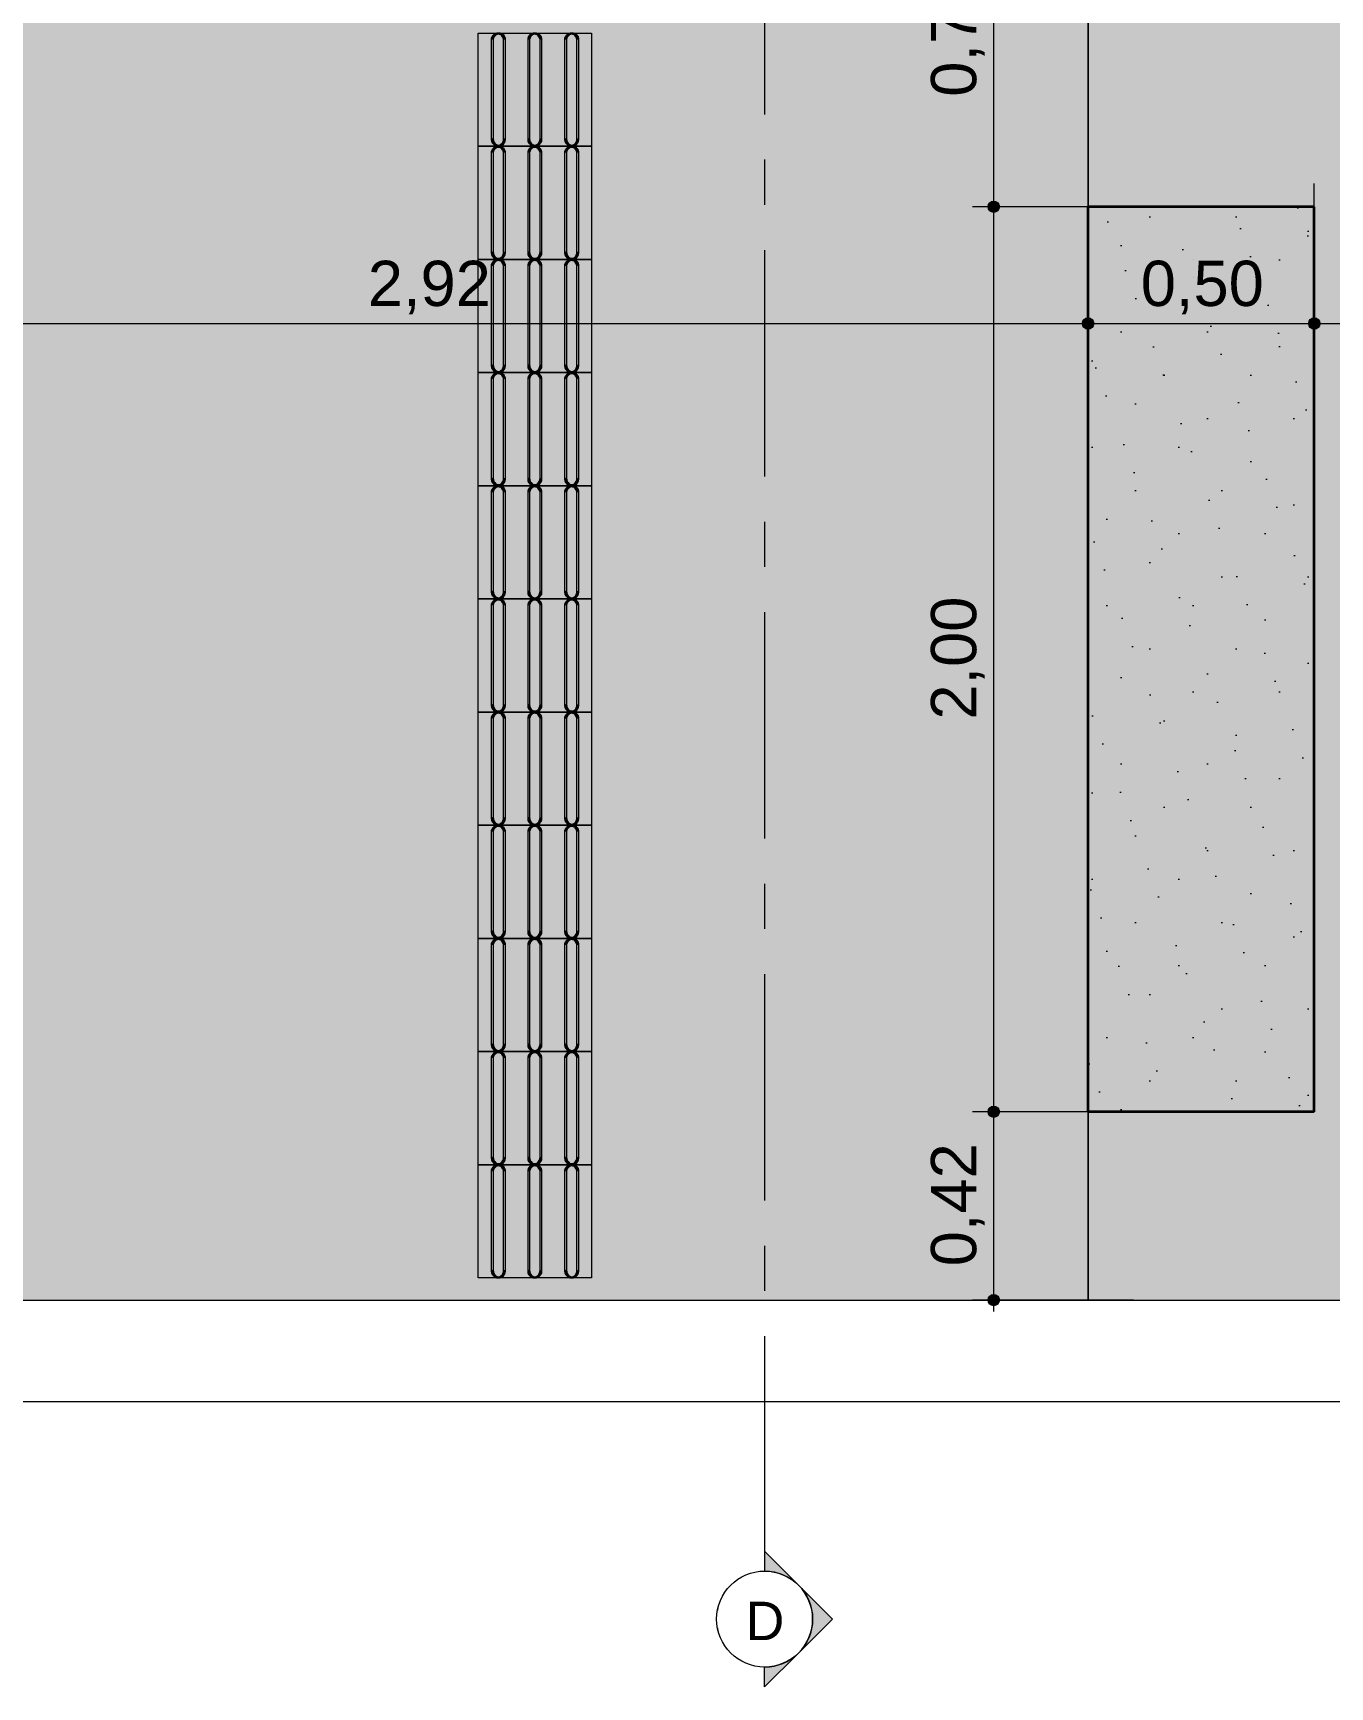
# Model space of a CAD drawing. Header units: metres. Extents: x -77.1 to 22, y -70.6 to -27.7.
# Drawn here: x -51.248 to -48.382, y -67.957 to -64.302 of the extents above; entities that cross this region are included whole.
import ezdxf

# ---------------------------------------------------------------- set-up
doc = ezdxf.new("R2010")
doc.units = ezdxf.units.M
doc.header["$MEASUREMENT"] = 0
doc.linetypes.add('Dot & Dashed', pattern=[0.6, 0.5, -0.05, 0, -0.05])
doc.linetypes.add('Wipeout_Contour', pattern=[1, 0, -1])
for name, color, linetype, lineweight in [('0_Caneta_No__7', 7, 'Continuous', 13), ('0_Caneta_No__98', 7, 'Continuous', 0), ('0_Caneta_No__99', 7, 'Continuous', 20), ('LAJES.EST_Caneta_No__1', 7, 'Continuous', 35), ('LAJES.EST_Caneta_No__241', 7, 'Continuous', 13), ('TERRENO.ARQ_Caneta_No__241', 7, 'Continuous', 13)]:
    doc.layers.add(name, color=color, linetype=linetype, lineweight=lineweight)
for name, color, linetype in [('COTAS EXECUTIVO.EXEC', 7, 'Continuous'), ('LAJES.EST', 7, 'Continuous'), ('TERRENO.ARQ', 7, 'Continuous')]:
    doc.layers.add(name, color=color, linetype=linetype)
for name, color, linetype, lineweight, true_color in [('COTAS EXECUTIVO.EXEC_Caneta_No__25', 7, 'Continuous', 13, 0x982312), ('LAJES.EST_Caneta_No__17', 7, 'Continuous', 0, 0xd4d4d4), ('LAJES.EST_Caneta_No__18', 7, 'Continuous', 0, 0xdfdfdf), ('Novo_PISO TATIL_Caneta_No__13', 7, 'Continuous', 0, 0xaaaaaa), ('Novo_PISO TATIL_Caneta_No__18', 7, 'Continuous', 0, 0xdfdfdf)]:
    doc.layers.add(name, color=color, linetype=linetype, lineweight=lineweight, true_color=true_color)
doc.styles.add('ESTILO_GERADO_1', font='arial.ttf')
doc.dimstyles.new('ESTILO_GERADO__1', dxfattribs={"dimtxt": 0.1, "dimasz": 0.0475, "dimexe": 0.18, "dimexo": 0.1, "dimgap": 0, "dimtad": 1, "dimtih": 1, "dimtoh": 1, "dimzin": 0, "dimdsep": 46, "dimtxsty": 'ESTILO_GERADO_1', "dimblk": 'ARROWHEAD_11', "dimblk1": 'ARROWHEAD_11', "dimblk2": 'ARROWHEAD_11', "dimcen": 0.09, "dimclrd": 256, "dimclre": 256, "dimclrt": 256, "dimadec": 0, "dimazin": 0, "dimtfac": 1, "dimtdec": 4, "dimtmove": 0, "dimatfit": 3, "dimfxl": 0, "dimtolj": 1, "dimtzin": 0, "dimarcsym": 0})
doc.dimstyles.new('ESTILO_GERADO__26', dxfattribs={"dimtxt": 0.1, "dimasz": 0.0475, "dimexe": 0.18, "dimexo": 0.309221, "dimgap": 0, "dimtad": 1, "dimzin": 0, "dimdsep": 46, "dimtxsty": 'ESTILO_GERADO_1', "dimblk": 'ARROWHEAD_11', "dimblk1": 'ARROWHEAD_11', "dimblk2": 'ARROWHEAD_11', "dimcen": 0.09, "dimclrd": 256, "dimclre": 256, "dimclrt": 256, "dimadec": 0, "dimazin": 0, "dimtfac": 1, "dimtdec": 4, "dimtmove": 0, "dimatfit": 3, "dimfxl": 0, "dimtolj": 1, "dimtzin": 0, "dimarcsym": 0})
doc.dimstyles.new('ESTILO_GERADO__27', dxfattribs={"dimtxt": 0.1, "dimasz": 0.0475, "dimexe": 0.18, "dimexo": 0.309221, "dimgap": 0, "dimtad": 1, "dimtih": 1, "dimtoh": 1, "dimzin": 0, "dimdsep": 46, "dimtxsty": 'ESTILO_GERADO_1', "dimblk": 'ARROWHEAD_11', "dimblk1": 'ARROWHEAD_11', "dimblk2": 'ARROWHEAD_11', "dimcen": 0.09, "dimclrd": 256, "dimclre": 256, "dimclrt": 256, "dimadec": 0, "dimazin": 0, "dimtfac": 1, "dimtdec": 4, "dimtmove": 0, "dimatfit": 3, "dimfxl": 0, "dimtolj": 1, "dimtzin": 0, "dimarcsym": 0})
pattern_1 = [(45, (0, 0.6), (-0.1909188, 0.1909188), [0, -0.18, 0, -0.27]), (110, (0.6, 0.6), (0.253717, 0.09234544), [0, -0.132, 0, -0.228])]

# ---------------------------------------------------------------- blocks, each defined once
blk = doc.blocks.new('Piso Tátil Direcional(2)(1)')
at = {"layer": 'Novo_PISO TATIL_Caneta_No__18', "linetype": 'Continuous', "lineweight": 0, "true_color": 0xdfdfdf}
for points in [[(0.25, 0), (0.25, 0.25), (0, 0.25), (0, 0)], [(0.0281, 0.2392), (0.0276, 0.2354), (0.0322, 0.2369)], [(0.0318, 0.2332), (0.0322, 0.2369), (0.0276, 0.2354)], [(0.0318, 0.0139), (0.0318, 0.2332), (0.0276, 0.2354), (0.0276, 0.0116)], [(0.0333, 0.2404), (0.0297, 0.2427), (0.0281, 0.2392)], [(0.0322, 0.2369), (0.0333, 0.2404), (0.0281, 0.2392)], [(0.0322, 0.2457), (0.0297, 0.2427), (0.0352, 0.2433)], [(0.0333, 0.2404), (0.0352, 0.2433), (0.0297, 0.2427)], [(0.0544, 0.2369), (0.0533, 0.2404), (0.0514, 0.2433), (0.0491, 0.2456), (0.0463, 0.247), (0.0433, 0.2475), (0.0403, 0.247), (0.0375, 0.2456), (0.0352, 0.2433), (0.0333, 0.2404), (0.0322, 0.2369), (0.0318, 0.2332), (0.0318, 0.0139), (0.0327, 0.0108), (0.0341, 0.008), (0.0359, 0.0057), (0.0382, 0.004), (0.0407, 0.0029), (0.0433, 0.0025), (0.0459, 0.0029), (0.0484, 0.004), (0.0507, 0.0057), (0.0525, 0.008), (0.0539, 0.0108), (0.0548, 0.0139), (0.0548, 0.2332)], [(0.0352, 0.2433), (0.0354, 0.248), (0.0322, 0.2457)], [(0.0354, 0.248), (0.0352, 0.2433), (0.0375, 0.2456)], [(0.0392, 0.2495), (0.0354, 0.248), (0.0375, 0.2456)], [(0.0403, 0.247), (0.0392, 0.2495), (0.0375, 0.2456)], [(0.0392, 0.2495), (0.0403, 0.247), (0.0433, 0.25)], [(0.0403, 0.247), (0.0433, 0.2475), (0.0433, 0.25)], [(0.0474, 0.2495), (0.0433, 0.25), (0.0433, 0.2475)], [(0.0463, 0.247), (0.0474, 0.2495), (0.0433, 0.2475)], [(0.0512, 0.248), (0.0474, 0.2495), (0.0463, 0.247)], [(0.0463, 0.247), (0.0491, 0.2456), (0.0512, 0.248)], [(0.0544, 0.2457), (0.0512, 0.248), (0.0491, 0.2456)], [(0.0514, 0.2433), (0.0544, 0.2457), (0.0491, 0.2456)], [(0.0569, 0.2427), (0.0544, 0.2457), (0.0514, 0.2433)], [(0.0533, 0.2404), (0.0569, 0.2427), (0.0514, 0.2433)], [(0.0585, 0.2392), (0.0569, 0.2427), (0.0533, 0.2404)], [(0.0544, 0.2369), (0.0585, 0.2392), (0.0533, 0.2404)], [(0.059, 0.2354), (0.0585, 0.2392), (0.0544, 0.2369)], [(0.059, 0.2354), (0.0544, 0.2369), (0.0548, 0.2332)], [(0.059, 0.0116), (0.059, 0.2354), (0.0548, 0.2332), (0.0548, 0.0139)], [(0.1098, 0.2392), (0.1093, 0.2354), (0.1139, 0.2369)], [(0.1135, 0.2332), (0.1139, 0.2369), (0.1093, 0.2354)], [(0.1135, 0.0139), (0.1135, 0.2332), (0.1093, 0.2354), (0.1093, 0.0116)], [(0.115, 0.2404), (0.1114, 0.2427), (0.1098, 0.2392)], [(0.1139, 0.2369), (0.115, 0.2404), (0.1098, 0.2392)], [(0.1139, 0.2457), (0.1114, 0.2427), (0.1169, 0.2433)], [(0.115, 0.2404), (0.1169, 0.2433), (0.1114, 0.2427)], [(0.1361, 0.2369), (0.135, 0.2404), (0.1331, 0.2433), (0.1308, 0.2456), (0.128, 0.247), (0.125, 0.2475), (0.122, 0.247), (0.1192, 0.2456), (0.1169, 0.2433), (0.115, 0.2404), (0.1139, 0.2369), (0.1135, 0.2332), (0.1135, 0.0139), (0.1144, 0.0108), (0.1158, 0.008), (0.1176, 0.0057), (0.1199, 0.004), (0.1224, 0.0029), (0.125, 0.0025), (0.1276, 0.0029), (0.1301, 0.004), (0.1324, 0.0057), (0.1342, 0.008), (0.1356, 0.0108), (0.1365, 0.0139), (0.1365, 0.2332)], [(0.1169, 0.2433), (0.1171, 0.248), (0.1139, 0.2457)], [(0.1171, 0.248), (0.1169, 0.2433), (0.1192, 0.2456)], [(0.1209, 0.2495), (0.1171, 0.248), (0.1192, 0.2456)], [(0.122, 0.247), (0.1209, 0.2495), (0.1192, 0.2456)], [(0.1209, 0.2495), (0.122, 0.247), (0.125, 0.25)], [(0.122, 0.247), (0.125, 0.2475), (0.125, 0.25)], [(0.1291, 0.2495), (0.125, 0.25), (0.125, 0.2475)], [(0.128, 0.247), (0.1291, 0.2495), (0.125, 0.2475)], [(0.1329, 0.248), (0.1291, 0.2495), (0.128, 0.247)], [(0.128, 0.247), (0.1308, 0.2456), (0.1329, 0.248)], [(0.1361, 0.2457), (0.1329, 0.248), (0.1308, 0.2456)], [(0.1331, 0.2433), (0.1361, 0.2457), (0.1308, 0.2456)], [(0.1386, 0.2427), (0.1361, 0.2457), (0.1331, 0.2433)], [(0.135, 0.2404), (0.1386, 0.2427), (0.1331, 0.2433)], [(0.1402, 0.2392), (0.1386, 0.2427), (0.135, 0.2404)], [(0.1361, 0.2369), (0.1402, 0.2392), (0.135, 0.2404)], [(0.1407, 0.2354), (0.1402, 0.2392), (0.1361, 0.2369)], [(0.1407, 0.2354), (0.1361, 0.2369), (0.1365, 0.2332)], [(0.1407, 0.0116), (0.1407, 0.2354), (0.1365, 0.2332), (0.1365, 0.0139)], [(0.1903, 0.2392), (0.1898, 0.2354), (0.1944, 0.2369)], [(0.194, 0.2332), (0.1944, 0.2369), (0.1898, 0.2354)], [(0.194, 0.0139), (0.194, 0.2332), (0.1898, 0.2354), (0.1898, 0.0116)], [(0.1955, 0.2404), (0.1919, 0.2427), (0.1903, 0.2392)], [(0.1944, 0.2369), (0.1955, 0.2404), (0.1903, 0.2392)], [(0.1944, 0.2457), (0.1919, 0.2427), (0.1974, 0.2433)], [(0.1955, 0.2404), (0.1974, 0.2433), (0.1919, 0.2427)], [(0.2166, 0.2369), (0.2155, 0.2404), (0.2136, 0.2433), (0.2113, 0.2456), (0.2085, 0.247), (0.2055, 0.2475), (0.2025, 0.247), (0.1997, 0.2456), (0.1974, 0.2433), (0.1955, 0.2404), (0.1944, 0.2369), (0.194, 0.2332), (0.194, 0.0139), (0.1949, 0.0108), (0.1963, 0.008), (0.1981, 0.0057), (0.2004, 0.004), (0.2029, 0.0029), (0.2055, 0.0025), (0.2081, 0.0029), (0.2106, 0.004), (0.2129, 0.0057), (0.2147, 0.008), (0.2161, 0.0108), (0.217, 0.0139), (0.217, 0.2332)], [(0.1974, 0.2433), (0.1976, 0.248), (0.1944, 0.2457)], [(0.1976, 0.248), (0.1974, 0.2433), (0.1997, 0.2456)], [(0.2014, 0.2495), (0.1976, 0.248), (0.1997, 0.2456)], [(0.2025, 0.247), (0.2014, 0.2495), (0.1997, 0.2456)], [(0.2014, 0.2495), (0.2025, 0.247), (0.2055, 0.25)], [(0.2025, 0.247), (0.2055, 0.2475), (0.2055, 0.25)], [(0.2096, 0.2495), (0.2055, 0.25), (0.2055, 0.2475)], [(0.2085, 0.247), (0.2096, 0.2495), (0.2055, 0.2475)], [(0.2134, 0.248), (0.2096, 0.2495), (0.2085, 0.247)], [(0.2085, 0.247), (0.2113, 0.2456), (0.2134, 0.248)], [(0.2166, 0.2457), (0.2134, 0.248), (0.2113, 0.2456)], [(0.2136, 0.2433), (0.2166, 0.2457), (0.2113, 0.2456)], [(0.2191, 0.2427), (0.2166, 0.2457), (0.2136, 0.2433)], [(0.2155, 0.2404), (0.2191, 0.2427), (0.2136, 0.2433)], [(0.2207, 0.2392), (0.2191, 0.2427), (0.2155, 0.2404)], [(0.2166, 0.2369), (0.2207, 0.2392), (0.2155, 0.2404)], [(0.2212, 0.2354), (0.2207, 0.2392), (0.2166, 0.2369)], [(0.2212, 0.2354), (0.2166, 0.2369), (0.217, 0.2332)], [(0.2212, 0.0116), (0.2212, 0.2354), (0.217, 0.2332), (0.217, 0.0139)], [(0.0276, 0.0116), (0.0287, 0.0085), (0.0318, 0.0139)], [(0.0287, 0.0085), (0.0327, 0.0108), (0.0318, 0.0139)], [(0.0327, 0.0108), (0.0287, 0.0085), (0.0307, 0.0056)], [(0.0341, 0.008), (0.0327, 0.0108), (0.0307, 0.0056)], [(0.0359, 0.0057), (0.0341, 0.008), (0.0307, 0.0056)], [(0.0332, 0.0033), (0.0359, 0.0057), (0.0307, 0.0056)], [(0.0359, 0.0057), (0.0332, 0.0033), (0.0382, 0.004)], [(0.0382, 0.004), (0.0332, 0.0033), (0.0363, 0.0015)], [(0.0407, 0.0029), (0.0382, 0.004), (0.0363, 0.0015)], [(0.0363, 0.0015), (0.0397, 0.0004), (0.0407, 0.0029)], [(0.0433, 0.0025), (0.0407, 0.0029), (0.0397, 0.0004)], [(0.0433, 0), (0.0433, 0.0025), (0.0397, 0.0004)], [(0.0469, 0.0004), (0.0459, 0.0029), (0.0433, 0)], [(0.0459, 0.0029), (0.0433, 0.0025), (0.0433, 0)], [(0.0484, 0.004), (0.0459, 0.0029), (0.0469, 0.0004)], [(0.0469, 0.0004), (0.0503, 0.0015), (0.0484, 0.004)], [(0.0507, 0.0057), (0.0484, 0.004), (0.0503, 0.0015)], [(0.0503, 0.0015), (0.0534, 0.0033), (0.0507, 0.0057)], [(0.0534, 0.0033), (0.0525, 0.008), (0.0507, 0.0057)], [(0.0525, 0.008), (0.0559, 0.0056), (0.0539, 0.0108)], [(0.0525, 0.008), (0.0534, 0.0033), (0.0559, 0.0056)], [(0.0579, 0.0085), (0.0548, 0.0139), (0.0539, 0.0108)], [(0.0579, 0.0085), (0.0539, 0.0108), (0.0559, 0.0056)], [(0.059, 0.0116), (0.0548, 0.0139), (0.0579, 0.0085)], [(0.1093, 0.0116), (0.1104, 0.0085), (0.1135, 0.0139)], [(0.1104, 0.0085), (0.1144, 0.0108), (0.1135, 0.0139)], [(0.1144, 0.0108), (0.1104, 0.0085), (0.1124, 0.0056)], [(0.1158, 0.008), (0.1144, 0.0108), (0.1124, 0.0056)], [(0.1176, 0.0057), (0.1158, 0.008), (0.1124, 0.0056)], [(0.1149, 0.0033), (0.1176, 0.0057), (0.1124, 0.0056)], [(0.1176, 0.0057), (0.1149, 0.0033), (0.1199, 0.004)], [(0.1199, 0.004), (0.1149, 0.0033), (0.118, 0.0015)], [(0.1224, 0.0029), (0.1199, 0.004), (0.118, 0.0015)], [(0.118, 0.0015), (0.1214, 0.0004), (0.1224, 0.0029)], [(0.125, 0.0025), (0.1224, 0.0029), (0.1214, 0.0004)], [(0.125, 0), (0.125, 0.0025), (0.1214, 0.0004)], [(0.1286, 0.0004), (0.1276, 0.0029), (0.125, 0)], [(0.1276, 0.0029), (0.125, 0.0025), (0.125, 0)], [(0.1301, 0.004), (0.1276, 0.0029), (0.1286, 0.0004)], [(0.1286, 0.0004), (0.132, 0.0015), (0.1301, 0.004)], [(0.1324, 0.0057), (0.1301, 0.004), (0.132, 0.0015)], [(0.132, 0.0015), (0.1351, 0.0033), (0.1324, 0.0057)], [(0.1351, 0.0033), (0.1342, 0.008), (0.1324, 0.0057)], [(0.1342, 0.008), (0.1376, 0.0056), (0.1356, 0.0108)], [(0.1342, 0.008), (0.1351, 0.0033), (0.1376, 0.0056)], [(0.1396, 0.0085), (0.1365, 0.0139), (0.1356, 0.0108)], [(0.1396, 0.0085), (0.1356, 0.0108), (0.1376, 0.0056)], [(0.1407, 0.0116), (0.1365, 0.0139), (0.1396, 0.0085)], [(0.1898, 0.0116), (0.1909, 0.0085), (0.194, 0.0139)], [(0.1909, 0.0085), (0.1949, 0.0108), (0.194, 0.0139)], [(0.1949, 0.0108), (0.1909, 0.0085), (0.1929, 0.0056)], [(0.1963, 0.008), (0.1949, 0.0108), (0.1929, 0.0056)], [(0.1981, 0.0057), (0.1963, 0.008), (0.1929, 0.0056)], [(0.1954, 0.0033), (0.1981, 0.0057), (0.1929, 0.0056)], [(0.1981, 0.0057), (0.1954, 0.0033), (0.2004, 0.004)], [(0.2004, 0.004), (0.1954, 0.0033), (0.1985, 0.0015)], [(0.2029, 0.0029), (0.2004, 0.004), (0.1985, 0.0015)], [(0.1985, 0.0015), (0.2019, 0.0004), (0.2029, 0.0029)], [(0.2055, 0.0025), (0.2029, 0.0029), (0.2019, 0.0004)], [(0.2055, 0), (0.2055, 0.0025), (0.2019, 0.0004)], [(0.2091, 0.0004), (0.2081, 0.0029), (0.2055, 0)], [(0.2081, 0.0029), (0.2055, 0.0025), (0.2055, 0)], [(0.2106, 0.004), (0.2081, 0.0029), (0.2091, 0.0004)], [(0.2091, 0.0004), (0.2125, 0.0015), (0.2106, 0.004)], [(0.2129, 0.0057), (0.2106, 0.004), (0.2125, 0.0015)], [(0.2125, 0.0015), (0.2156, 0.0033), (0.2129, 0.0057)], [(0.2156, 0.0033), (0.2147, 0.008), (0.2129, 0.0057)], [(0.2147, 0.008), (0.2181, 0.0056), (0.2161, 0.0108)], [(0.2147, 0.008), (0.2156, 0.0033), (0.2181, 0.0056)], [(0.2201, 0.0085), (0.217, 0.0139), (0.2161, 0.0108)], [(0.2201, 0.0085), (0.2161, 0.0108), (0.2181, 0.0056)], [(0.2212, 0.0116), (0.217, 0.0139), (0.2201, 0.0085)]]:
    blk.add_hatch(color=254, dxfattribs=at).paths.add_polyline_path(points)
at = {"layer": 'Novo_PISO TATIL_Caneta_No__13', "color": 253, "linetype": 'Continuous', "lineweight": 0, "true_color": 0xaaaaaa}
for p, q in [((0, 0.25), (0.25, 0.25)), ((0, 0), (0, 0.25)), ((0.0281, 0.2392), (0.0276, 0.2354)), ((0.0276, 0.2354), (0.0276, 0.0116)), ((0.0318, 0.2332), (0.0276, 0.2354)), ((0.0297, 0.2427), (0.0281, 0.2392)), ((0.0322, 0.2457), (0.0297, 0.2427)), ((0.0322, 0.2369), (0.0318, 0.2332)), ((0.0318, 0.2332), (0.0318, 0.0139)), ((0.0354, 0.248), (0.0322, 0.2457)), ((0.0333, 0.2404), (0.0322, 0.2369)), ((0.0352, 0.2433), (0.0333, 0.2404)), ((0.0375, 0.2456), (0.0352, 0.2433)), ((0.0392, 0.2495), (0.0354, 0.248)), ((0.0403, 0.247), (0.0375, 0.2456)), ((0.0433, 0.25), (0.0392, 0.2495)), ((0.0433, 0.2475), (0.0403, 0.247)), ((0.0474, 0.2495), (0.0433, 0.25)), ((0.0463, 0.247), (0.0433, 0.2475)), ((0.0491, 0.2456), (0.0463, 0.247)), ((0.0512, 0.248), (0.0474, 0.2495)), ((0.0514, 0.2433), (0.0491, 0.2456)), ((0.0544, 0.2457), (0.0512, 0.248)), ((0.0533, 0.2404), (0.0514, 0.2433)), ((0.0544, 0.2369), (0.0533, 0.2404)), ((0.0569, 0.2427), (0.0544, 0.2457)), ((0.0548, 0.2332), (0.0544, 0.2369)), ((0.0548, 0.2332), (0.059, 0.2354)), ((0.0548, 0.0139), (0.0548, 0.2332)), ((0.0585, 0.2392), (0.0569, 0.2427)), ((0.059, 0.2354), (0.0585, 0.2392)), ((0.059, 0.0116), (0.059, 0.2354)), ((0.1098, 0.2392), (0.1093, 0.2354)), ((0.1093, 0.2354), (0.1093, 0.0116)), ((0.1135, 0.2332), (0.1093, 0.2354)), ((0.1114, 0.2427), (0.1098, 0.2392)), ((0.1139, 0.2457), (0.1114, 0.2427)), ((0.1139, 0.2369), (0.1135, 0.2332)), ((0.1135, 0.2332), (0.1135, 0.0139)), ((0.1171, 0.248), (0.1139, 0.2457)), ((0.115, 0.2404), (0.1139, 0.2369)), ((0.1169, 0.2433), (0.115, 0.2404)), ((0.1192, 0.2456), (0.1169, 0.2433)), ((0.1209, 0.2495), (0.1171, 0.248)), ((0.122, 0.247), (0.1192, 0.2456)), ((0.125, 0.25), (0.1209, 0.2495)), ((0.125, 0.2475), (0.122, 0.247)), ((0.1291, 0.2495), (0.125, 0.25)), ((0.128, 0.247), (0.125, 0.2475)), ((0.1308, 0.2456), (0.128, 0.247)), ((0.1329, 0.248), (0.1291, 0.2495)), ((0.1331, 0.2433), (0.1308, 0.2456)), ((0.1361, 0.2457), (0.1329, 0.248)), ((0.135, 0.2404), (0.1331, 0.2433)), ((0.1361, 0.2369), (0.135, 0.2404)), ((0.1386, 0.2427), (0.1361, 0.2457)), ((0.1365, 0.2332), (0.1361, 0.2369)), ((0.1365, 0.2332), (0.1407, 0.2354)), ((0.1365, 0.0139), (0.1365, 0.2332)), ((0.1402, 0.2392), (0.1386, 0.2427)), ((0.1407, 0.2354), (0.1402, 0.2392)), ((0.1407, 0.0116), (0.1407, 0.2354)), ((0.1903, 0.2392), (0.1898, 0.2354)), ((0.1898, 0.2354), (0.1898, 0.0116)), ((0.194, 0.2332), (0.1898, 0.2354)), ((0.1919, 0.2427), (0.1903, 0.2392)), ((0.1944, 0.2457), (0.1919, 0.2427)), ((0.1944, 0.2369), (0.194, 0.2332)), ((0.194, 0.2332), (0.194, 0.0139)), ((0.1976, 0.248), (0.1944, 0.2457)), ((0.1955, 0.2404), (0.1944, 0.2369)), ((0.1974, 0.2433), (0.1955, 0.2404)), ((0.1997, 0.2456), (0.1974, 0.2433)), ((0.2014, 0.2495), (0.1976, 0.248)), ((0.2025, 0.247), (0.1997, 0.2456)), ((0.2055, 0.25), (0.2014, 0.2495)), ((0.2055, 0.2475), (0.2025, 0.247)), ((0.2096, 0.2495), (0.2055, 0.25)), ((0.2085, 0.247), (0.2055, 0.2475)), ((0.2113, 0.2456), (0.2085, 0.247)), ((0.2134, 0.248), (0.2096, 0.2495)), ((0.2136, 0.2433), (0.2113, 0.2456)), ((0.2166, 0.2457), (0.2134, 0.248)), ((0.2155, 0.2404), (0.2136, 0.2433)), ((0.2166, 0.2369), (0.2155, 0.2404)), ((0.2191, 0.2427), (0.2166, 0.2457)), ((0.217, 0.2332), (0.2166, 0.2369)), ((0.217, 0.2332), (0.2212, 0.2354)), ((0.217, 0.0139), (0.217, 0.2332)), ((0.2207, 0.2392), (0.2191, 0.2427)), ((0.2212, 0.2354), (0.2207, 0.2392)), ((0.2212, 0.0116), (0.2212, 0.2354)), ((0.25, 0.25), (0.25, 0)), ((0.25, 0), (0, 0)), ((0.0276, 0.0116), (0.0318, 0.0139)), ((0.0276, 0.0116), (0.0287, 0.0085)), ((0.0287, 0.0085), (0.0307, 0.0056)), ((0.0307, 0.0056), (0.0332, 0.0033)), ((0.0318, 0.0139), (0.0327, 0.0108)), ((0.0327, 0.0108), (0.0341, 0.008)), ((0.0332, 0.0033), (0.0363, 0.0015)), ((0.0341, 0.008), (0.0359, 0.0057)), ((0.0359, 0.0057), (0.0382, 0.004)), ((0.0363, 0.0015), (0.0397, 0.0004)), ((0.0382, 0.004), (0.0407, 0.0029)), ((0.0397, 0.0004), (0.0433, 0)), ((0.0407, 0.0029), (0.0433, 0.0025)), ((0.0433, 0.0025), (0.0459, 0.0029)), ((0.0433, 0), (0.0469, 0.0004)), ((0.0459, 0.0029), (0.0484, 0.004)), ((0.0469, 0.0004), (0.0503, 0.0015)), ((0.0484, 0.004), (0.0507, 0.0057)), ((0.0503, 0.0015), (0.0534, 0.0033)), ((0.0507, 0.0057), (0.0525, 0.008)), ((0.0525, 0.008), (0.0539, 0.0108)), ((0.0534, 0.0033), (0.0559, 0.0056)), ((0.0539, 0.0108), (0.0548, 0.0139)), ((0.0548, 0.0139), (0.059, 0.0116)), ((0.0559, 0.0056), (0.0579, 0.0085)), ((0.0579, 0.0085), (0.059, 0.0116)), ((0.1093, 0.0116), (0.1135, 0.0139)), ((0.1093, 0.0116), (0.1104, 0.0085)), ((0.1104, 0.0085), (0.1124, 0.0056)), ((0.1124, 0.0056), (0.1149, 0.0033)), ((0.1135, 0.0139), (0.1144, 0.0108)), ((0.1144, 0.0108), (0.1158, 0.008)), ((0.1149, 0.0033), (0.118, 0.0015)), ((0.1158, 0.008), (0.1176, 0.0057)), ((0.1176, 0.0057), (0.1199, 0.004)), ((0.118, 0.0015), (0.1214, 0.0004)), ((0.1199, 0.004), (0.1224, 0.0029)), ((0.1214, 0.0004), (0.125, 0)), ((0.1224, 0.0029), (0.125, 0.0025)), ((0.125, 0.0025), (0.1276, 0.0029)), ((0.125, 0), (0.1286, 0.0004)), ((0.1276, 0.0029), (0.1301, 0.004)), ((0.1286, 0.0004), (0.132, 0.0015)), ((0.1301, 0.004), (0.1324, 0.0057)), ((0.132, 0.0015), (0.1351, 0.0033)), ((0.1324, 0.0057), (0.1342, 0.008)), ((0.1342, 0.008), (0.1356, 0.0108)), ((0.1351, 0.0033), (0.1376, 0.0056)), ((0.1356, 0.0108), (0.1365, 0.0139)), ((0.1365, 0.0139), (0.1407, 0.0116)), ((0.1376, 0.0056), (0.1396, 0.0085)), ((0.1396, 0.0085), (0.1407, 0.0116)), ((0.1898, 0.0116), (0.194, 0.0139)), ((0.1898, 0.0116), (0.1909, 0.0085)), ((0.1909, 0.0085), (0.1929, 0.0056)), ((0.1929, 0.0056), (0.1954, 0.0033)), ((0.194, 0.0139), (0.1949, 0.0108)), ((0.1949, 0.0108), (0.1963, 0.008)), ((0.1954, 0.0033), (0.1985, 0.0015)), ((0.1963, 0.008), (0.1981, 0.0057)), ((0.1981, 0.0057), (0.2004, 0.004)), ((0.1985, 0.0015), (0.2019, 0.0004)), ((0.2004, 0.004), (0.2029, 0.0029)), ((0.2019, 0.0004), (0.2055, 0)), ((0.2029, 0.0029), (0.2055, 0.0025)), ((0.2055, 0.0025), (0.2081, 0.0029)), ((0.2055, 0), (0.2091, 0.0004)), ((0.2081, 0.0029), (0.2106, 0.004)), ((0.2091, 0.0004), (0.2125, 0.0015)), ((0.2106, 0.004), (0.2129, 0.0057)), ((0.2125, 0.0015), (0.2156, 0.0033)), ((0.2129, 0.0057), (0.2147, 0.008)), ((0.2147, 0.008), (0.2161, 0.0108)), ((0.2156, 0.0033), (0.2181, 0.0056)), ((0.2161, 0.0108), (0.217, 0.0139)), ((0.217, 0.0139), (0.2212, 0.0116)), ((0.2181, 0.0056), (0.2201, 0.0085)), ((0.2201, 0.0085), (0.2212, 0.0116))]:
    blk.add_line(p, q, dxfattribs=at)
blk = doc.blocks.new('BANCO EM CONCRETO')
at = {"layer": 'LAJES.EST_Caneta_No__17', "linetype": 'Continuous', "lineweight": 0, "true_color": 0xd4d4d4}
h = blk.add_hatch(dxfattribs=at)
h.set_pattern_fill('Carpet_0007', color=254, style=0, pattern_type=2)
h.set_pattern_definition([(45, (0, 0.3), (-0.0954594, 0.0954594), [0, -0.09, 0, -0.135]), (110, (0.3, 0.3), (0.1268585, 0.0461727), [0, -0.066, 0, -0.114])])
h.paths.add_polyline_path([(0, 5), (0, 0), (0.5, 0), (0.5, 4.6), (0.5, 5)])
at = {"layer": 'LAJES.EST_Caneta_No__1', "color": 7, "linetype": 'Continuous', "lineweight": 35}
for p, q in [((0, 0), (0, 5)), ((0.5, 5), (0, 5)), ((0.5, 4.6), (0.5, 5)), ((0.5, 0), (0.5, 4.6)), ((0.5, 0), (0, 0))]:
    blk.add_line(p, q, dxfattribs=at)
at = {"layer": 'LAJES.EST_Caneta_No__241', "color": 7, "linetype": 'Continuous', "lineweight": 13, "flags": 128}
blk.add_lwpolyline([(0, 5), (0, 0), (0.5, 0), (0.5, 4.6), (0.5, 5)], close=True, dxfattribs=at)
blk = doc.blocks.new('*D276')
at = {"layer": 'COTAS EXECUTIVO.EXEC_Caneta_No__25', "linetype": 'Continuous', "lineweight": 13, "true_color": 0x982312}
for points in [[(-76.5265, -67.3259), (-76.5255, -67.3307), (-76.5228, -67.3348), (-76.5188, -67.3375), (-76.514, -67.3384), (-76.5092, -67.3375), (-76.5051, -67.3348), (-76.5024, -67.3307), (-76.5015, -67.3259), (-76.5024, -67.3212), (-76.5051, -67.3171), (-76.5092, -67.3144), (-76.514, -67.3134), (-76.5188, -67.3144), (-76.5228, -67.3171), (-76.5255, -67.3212)], [(-41.5265, -67.3259), (-41.5256, -67.3307), (-41.5229, -67.3348), (-41.5188, -67.3375), (-41.514, -67.3384), (-41.5093, -67.3375), (-41.5052, -67.3348), (-41.5025, -67.3307), (-41.5015, -67.3259), (-41.5025, -67.3212), (-41.5052, -67.3171), (-41.5093, -67.3144), (-41.514, -67.3134), (-41.5188, -67.3144), (-41.5229, -67.3171), (-41.5256, -67.3212)]]:
    blk.add_hatch(color=24, dxfattribs=at).paths.add_polyline_path(points)
at = {"layer": 'COTAS EXECUTIVO.EXEC_Caneta_No__25', "color": 24, "linetype": 'Continuous', "lineweight": 13, "true_color": 0x982312}
for p, q in [((-76.514, -67.3134), (-76.514, -67.2259)), ((-41.514, -67.3134), (-41.514, -67.2259)), ((-76.539, -67.3259), (-76.5265, -67.3259)), ((-76.514, -67.3728), (-76.514, -67.3384)), ((-76.5015, -67.3259), (-41.5265, -67.3259)), ((-41.514, -67.3728), (-41.514, -67.3384)), ((-41.5015, -67.3259), (-41.489, -67.3259))]:
    blk.add_line(p, q, dxfattribs=at)
for centre in [(-76.514, -67.3259), (-41.514, -67.3259)]:
    blk.add_circle(centre, 0.0125, dxfattribs=at)
at = {"layer": 'COTAS EXECUTIVO.EXEC_Caneta_No__25', "color": 24, "lineweight": 13, "true_color": 0x982312, "insert": (-59.1856, -67.3059), "char_height": 0.1, "attachment_point": 7, "style": 'ESTILO_GERADO_1'}
blk.add_mtext('\\A1;{\\pql;\\fArial|b0|i0|c0|p0;\\W1.000000;35,00}', dxfattribs=at)
blk = doc.blocks.new('ARROWHEAD_11')
at = {"color": 0, "linetype": 'Continuous', "lineweight": 0}
blk.add_line((0, 0), (-1, 0), dxfattribs=at)
at = {"color": 0, "linetype": 'Continuous', "lineweight": 0, "const_width": 0.25, "flags": 128}
blk.add_lwpolyline([(-0.125, 0, 1), (0.125, 0, 1)], format="xyb", close=True, dxfattribs=at)
blk = doc.blocks.new('*D742')
at = {"layer": 'COTAS EXECUTIVO.EXEC_Caneta_No__25', "linetype": 'Continuous', "lineweight": 13, "true_color": 0x982312}
for points in [[(-51.8453, -64.9435), (-51.8444, -64.9482), (-51.8417, -64.9523), (-51.8376, -64.955), (-51.8328, -64.956), (-51.8281, -64.955), (-51.824, -64.9523), (-51.8213, -64.9482), (-51.8203, -64.9435), (-51.8213, -64.9387), (-51.824, -64.9346), (-51.8281, -64.9319), (-51.8328, -64.931), (-51.8376, -64.9319), (-51.8417, -64.9346), (-51.8444, -64.9387)], [(-48.9288, -64.9435), (-48.9279, -64.9482), (-48.9252, -64.9523), (-48.9211, -64.955), (-48.9163, -64.956), (-48.9115, -64.955), (-48.9075, -64.9523), (-48.9048, -64.9482), (-48.9038, -64.9435), (-48.9048, -64.9387), (-48.9075, -64.9346), (-48.9115, -64.9319), (-48.9163, -64.931), (-48.9211, -64.9319), (-48.9252, -64.9346), (-48.9279, -64.9387)]]:
    blk.add_hatch(color=24, dxfattribs=at).paths.add_polyline_path(points)
at = {"layer": 'COTAS EXECUTIVO.EXEC_Caneta_No__25', "color": 24, "linetype": 'Continuous', "lineweight": 13, "true_color": 0x982312}
for p, q in [((-51.8328, -64.931), (-51.8328, -64.8966)), ((-48.9163, -64.931), (-48.9163, -64.8966)), ((-51.8203, -64.9435), (-48.9288, -64.9435)), ((-51.8328, -65.2527), (-51.8328, -64.956)), ((-48.9163, -65.2527), (-48.9163, -64.956))]:
    blk.add_line(p, q, dxfattribs=at)
for centre in [(-51.8328, -64.9435), (-48.9163, -64.9435)]:
    blk.add_circle(centre, 0.0125, dxfattribs=at)
at = {"layer": 'COTAS EXECUTIVO.EXEC_Caneta_No__25', "color": 24, "lineweight": 13, "true_color": 0x982312, "insert": (-50.508, -64.9235), "char_height": 0.1, "attachment_point": 7, "style": 'ESTILO_GERADO_1'}
blk.add_mtext('\\A1;{\\pql;\\fArial|b0|i0|c0|p0;\\W1.000000;2,92}', dxfattribs=at)
blk = doc.blocks.new('*D743')
at = {"layer": 'COTAS EXECUTIVO.EXEC_Caneta_No__25', "linetype": 'Continuous', "lineweight": 13, "true_color": 0x982312}
for points in [[(-48.9288, -64.9435), (-48.9279, -64.9482), (-48.9252, -64.9523), (-48.9211, -64.955), (-48.9163, -64.956), (-48.9115, -64.955), (-48.9075, -64.9523), (-48.9048, -64.9482), (-48.9038, -64.9435), (-48.9048, -64.9387), (-48.9075, -64.9346), (-48.9115, -64.9319), (-48.9163, -64.931), (-48.9211, -64.9319), (-48.9252, -64.9346), (-48.9279, -64.9387)], [(-48.4288, -64.9435), (-48.4279, -64.9482), (-48.4252, -64.9523), (-48.4211, -64.955), (-48.4163, -64.956), (-48.4115, -64.955), (-48.4075, -64.9523), (-48.4048, -64.9482), (-48.4038, -64.9435), (-48.4048, -64.9387), (-48.4075, -64.9346), (-48.4115, -64.9319), (-48.4163, -64.931), (-48.4211, -64.9319), (-48.4252, -64.9346), (-48.4279, -64.9387)]]:
    blk.add_hatch(color=24, dxfattribs=at).paths.add_polyline_path(points)
at = {"layer": 'COTAS EXECUTIVO.EXEC_Caneta_No__25', "color": 24, "linetype": 'Continuous', "lineweight": 13, "true_color": 0x982312}
for p, q in [((-48.4163, -64.931), (-48.4163, -64.6342)), ((-48.9163, -64.931), (-48.9163, -64.8966)), ((-48.9038, -64.9435), (-48.4288, -64.9435)), ((-48.9163, -65.2527), (-48.9163, -64.956)), ((-48.4163, -64.9903), (-48.4163, -64.956))]:
    blk.add_line(p, q, dxfattribs=at)
for centre in [(-48.9163, -64.9435), (-48.4163, -64.9435)]:
    blk.add_circle(centre, 0.0125, dxfattribs=at)
at = {"layer": 'COTAS EXECUTIVO.EXEC_Caneta_No__25', "color": 24, "lineweight": 13, "true_color": 0x982312, "insert": (-48.7998, -64.9235), "char_height": 0.1, "attachment_point": 7, "style": 'ESTILO_GERADO_1'}
blk.add_mtext('\\A1;{\\pql;\\fArial|b0|i0|c0|p0;\\W1.000000;0,50}', dxfattribs=at)
blk = doc.blocks.new('*D744')
at = {"layer": 'COTAS EXECUTIVO.EXEC_Caneta_No__25', "linetype": 'Continuous', "lineweight": 13, "true_color": 0x982312}
for points in [[(-48.4288, -64.9435), (-48.4279, -64.9482), (-48.4252, -64.9523), (-48.4211, -64.955), (-48.4163, -64.956), (-48.4115, -64.955), (-48.4075, -64.9523), (-48.4048, -64.9482), (-48.4038, -64.9435), (-48.4048, -64.9387), (-48.4075, -64.9346), (-48.4115, -64.9319), (-48.4163, -64.931), (-48.4211, -64.9319), (-48.4252, -64.9346), (-48.4279, -64.9387)], [(-41.7265, -64.9435), (-41.7256, -64.9482), (-41.7229, -64.9523), (-41.7188, -64.955), (-41.714, -64.956), (-41.7093, -64.955), (-41.7052, -64.9523), (-41.7025, -64.9482), (-41.7015, -64.9435), (-41.7025, -64.9387), (-41.7052, -64.9346), (-41.7093, -64.9319), (-41.714, -64.931), (-41.7188, -64.9319), (-41.7229, -64.9346), (-41.7256, -64.9387)]]:
    blk.add_hatch(color=24, dxfattribs=at).paths.add_polyline_path(points)
at = {"layer": 'COTAS EXECUTIVO.EXEC_Caneta_No__25', "color": 24, "linetype": 'Continuous', "lineweight": 13, "true_color": 0x982312}
for p, q in [((-48.4163, -64.931), (-48.4163, -64.6342)), ((-41.714, -64.931), (-41.714, -64.8966)), ((-48.4038, -64.9435), (-41.7265, -64.9435)), ((-41.7015, -64.9435), (-41.689, -64.9435)), ((-48.4163, -64.9903), (-48.4163, -64.956)), ((-41.714, -65.2527), (-41.714, -64.956))]:
    blk.add_line(p, q, dxfattribs=at)
for centre in [(-48.4163, -64.9435), (-41.714, -64.9435)]:
    blk.add_circle(centre, 0.0125, dxfattribs=at)
at = {"layer": 'COTAS EXECUTIVO.EXEC_Caneta_No__25', "color": 24, "lineweight": 13, "true_color": 0x982312, "insert": (-45.1986, -64.9235), "char_height": 0.1, "attachment_point": 7, "style": 'ESTILO_GERADO_1'}
blk.add_mtext('\\A1;{\\pql;\\fArial|b0|i0|c0|p0;\\W1.000000;6,70}', dxfattribs=at)
blk = doc.blocks.new('*D848')
at = {"layer": 'COTAS EXECUTIVO.EXEC_Caneta_No__25', "linetype": 'Continuous', "lineweight": 13, "true_color": 0x982312}
for points in [[(-49.1374, -66.6855), (-49.1365, -66.6903), (-49.1338, -66.6944), (-49.1297, -66.6971), (-49.1249, -66.698), (-49.1201, -66.6971), (-49.1161, -66.6944), (-49.1134, -66.6903), (-49.1124, -66.6855), (-49.1134, -66.6808), (-49.1161, -66.6767), (-49.1201, -66.674), (-49.1249, -66.673), (-49.1297, -66.674), (-49.1338, -66.6767), (-49.1365, -66.6808)], [(-49.1374, -67.1016), (-49.1365, -67.1064), (-49.1338, -67.1104), (-49.1297, -67.1131), (-49.1249, -67.1141), (-49.1201, -67.1131), (-49.1161, -67.1104), (-49.1134, -67.1064), (-49.1124, -67.1016), (-49.1134, -67.0968), (-49.1161, -67.0927), (-49.1201, -67.09), (-49.1249, -67.0891), (-49.1297, -67.09), (-49.1338, -67.0927), (-49.1365, -67.0968)]]:
    blk.add_hatch(color=24, dxfattribs=at).paths.add_polyline_path(points)
at = {"layer": 'COTAS EXECUTIVO.EXEC_Caneta_No__25', "color": 24, "linetype": 'Continuous', "lineweight": 13, "true_color": 0x982312}
for p, q in [((-49.1374, -66.6855), (-49.1718, -66.6855)), ((-49.1249, -67.0891), (-49.1249, -66.698)), ((-48.8157, -66.6855), (-49.1124, -66.6855)), ((-49.1374, -67.1016), (-49.1718, -67.1016)), ((-48.8157, -67.1016), (-49.1124, -67.1016)), ((-49.1249, -67.1266), (-49.1249, -67.1141))]:
    blk.add_line(p, q, dxfattribs=at)
for centre in [(-49.1249, -66.6855), (-49.1249, -67.1016)]:
    blk.add_circle(centre, 0.0125, dxfattribs=at)
at = {"layer": 'COTAS EXECUTIVO.EXEC_Caneta_No__25', "color": 24, "lineweight": 13, "true_color": 0x982312, "insert": (-49.1449, -67.027), "char_height": 0.1, "attachment_point": 7, "rotation": 90, "style": 'ESTILO_GERADO_1'}
blk.add_mtext('\\A1;{\\pql;\\fArial|b0|i0|c0|p0;\\W1.000000;0,42}', dxfattribs=at)
blk = doc.blocks.new('*D849')
at = {"layer": 'COTAS EXECUTIVO.EXEC_Caneta_No__25', "linetype": 'Continuous', "lineweight": 13, "true_color": 0x982312}
for points in [[(-49.1374, -64.6855), (-49.1365, -64.6903), (-49.1338, -64.6944), (-49.1297, -64.6971), (-49.1249, -64.698), (-49.1201, -64.6971), (-49.1161, -64.6944), (-49.1134, -64.6903), (-49.1124, -64.6855), (-49.1134, -64.6808), (-49.1161, -64.6767), (-49.1201, -64.674), (-49.1249, -64.673), (-49.1297, -64.674), (-49.1338, -64.6767), (-49.1365, -64.6808)], [(-49.1374, -66.6855), (-49.1365, -66.6903), (-49.1338, -66.6944), (-49.1297, -66.6971), (-49.1249, -66.698), (-49.1201, -66.6971), (-49.1161, -66.6944), (-49.1134, -66.6903), (-49.1124, -66.6855), (-49.1134, -66.6808), (-49.1161, -66.6767), (-49.1201, -66.674), (-49.1249, -66.673), (-49.1297, -66.674), (-49.1338, -66.6767), (-49.1365, -66.6808)]]:
    blk.add_hatch(color=24, dxfattribs=at).paths.add_polyline_path(points)
at = {"layer": 'COTAS EXECUTIVO.EXEC_Caneta_No__25', "color": 24, "linetype": 'Continuous', "lineweight": 13, "true_color": 0x982312}
for p, q in [((-49.1374, -64.6855), (-49.1718, -64.6855)), ((-48.8157, -64.6855), (-49.1124, -64.6855)), ((-49.1249, -66.673), (-49.1249, -64.698)), ((-49.1374, -66.6855), (-49.1718, -66.6855)), ((-48.8157, -66.6855), (-49.1124, -66.6855))]:
    blk.add_line(p, q, dxfattribs=at)
for centre in [(-49.1249, -64.6855), (-49.1249, -66.6855)]:
    blk.add_circle(centre, 0.0125, dxfattribs=at)
at = {"layer": 'COTAS EXECUTIVO.EXEC_Caneta_No__25', "color": 24, "lineweight": 13, "true_color": 0x982312, "insert": (-49.1449, -65.819), "char_height": 0.1, "attachment_point": 7, "rotation": 90, "style": 'ESTILO_GERADO_1'}
blk.add_mtext('\\A1;{\\pql;\\fArial|b0|i0|c0|p0;\\W1.000000;2,00}', dxfattribs=at)
blk = doc.blocks.new('*D850')
at = {"layer": 'COTAS EXECUTIVO.EXEC_Caneta_No__25', "linetype": 'Continuous', "lineweight": 13, "true_color": 0x982312}
for points in [[(-49.1374, -63.9325), (-49.1365, -63.9372), (-49.1338, -63.9413), (-49.1297, -63.944), (-49.1249, -63.945), (-49.1201, -63.944), (-49.1161, -63.9413), (-49.1134, -63.9372), (-49.1124, -63.9325), (-49.1134, -63.9277), (-49.1161, -63.9236), (-49.1201, -63.9209), (-49.1249, -63.92), (-49.1297, -63.9209), (-49.1338, -63.9236), (-49.1365, -63.9277)], [(-49.1374, -64.6855), (-49.1365, -64.6903), (-49.1338, -64.6944), (-49.1297, -64.6971), (-49.1249, -64.698), (-49.1201, -64.6971), (-49.1161, -64.6944), (-49.1134, -64.6903), (-49.1124, -64.6855), (-49.1134, -64.6808), (-49.1161, -64.6767), (-49.1201, -64.674), (-49.1249, -64.673), (-49.1297, -64.674), (-49.1338, -64.6767), (-49.1365, -64.6808)]]:
    blk.add_hatch(color=24, dxfattribs=at).paths.add_polyline_path(points)
at = {"layer": 'COTAS EXECUTIVO.EXEC_Caneta_No__25', "color": 24, "linetype": 'Continuous', "lineweight": 13, "true_color": 0x982312}
for p, q in [((-49.1374, -63.9325), (-49.1718, -63.9325)), ((-49.1249, -64.673), (-49.1249, -63.945)), ((-48.8157, -63.9325), (-49.1124, -63.9325)), ((-49.1374, -64.6855), (-49.1718, -64.6855)), ((-48.8157, -64.6855), (-49.1124, -64.6855))]:
    blk.add_line(p, q, dxfattribs=at)
for centre in [(-49.1249, -63.9325), (-49.1249, -64.6855)]:
    blk.add_circle(centre, 0.0125, dxfattribs=at)
at = {"layer": 'COTAS EXECUTIVO.EXEC_Caneta_No__25', "color": 24, "lineweight": 13, "true_color": 0x982312, "insert": (-49.1449, -64.4425), "char_height": 0.1, "attachment_point": 7, "rotation": 90, "style": 'ESTILO_GERADO_1'}
blk.add_mtext('\\A1;{\\pql;\\fArial|b0|i0|c0|p0;\\W1.000000;0,75}', dxfattribs=at)

msp = doc.modelspace()

# ---------------------------------------------------------------- hatches: boundary and pattern name
at = {"layer": 'LAJES.EST_Caneta_No__18', "linetype": 'Continuous', "lineweight": 0, "true_color": 0xdfdfdf}
h = msp.add_hatch(dxfattribs=at)
h.set_pattern_fill('Piso_Externo__0007', color=254, style=0, pattern_type=2)
h.set_pattern_definition(pattern_1)
h.paths.add_polyline_path([(-76.514, -65.1016), (-73.814, -65.1016, -0.414214), (-75.814, -67.1016), (-66.814, -67.1016, -0.414214), (-68.814, -65.1016), (-68.814, -62.301), (-68.814, -45.4002, -0.414214), (-66.514, -43.1002), (-65.914, -43.1002), (-65.914, -42.3002), (-66.514, -42.3002), (-66.514, -38.2041), (-65.114, -38.2041), (-65.114, -36.7038), (-66.514, -36.7038), (-66.514, -32.5997), (-65.114, -32.5997), (-56.714, -32.5997), (-53.814, -32.5997), (-44.014, -32.5997), (-44.014, -42.3002), (-53.814, -42.3002), (-53.814, -47.1002), (-44.014, -47.1002), (-44.014, -50.8516), (-45.6136, -50.8516), (-45.6136, -52.3506), (-44.014, -52.3506), (-44.014, -60.3006), (-48.9163, -60.3006), (-48.9163, -61.1006), (-44.3609, -61.1006), (-44.3609, -67.1016), (-44.014, -67.1016), (-41.514, -67.1016), (-41.514, -28.1016), (-41.714, -28.1016), (-41.714, -60.3006), (-43.014, -60.3006), (-43.014, -30.0016), (-66.514, -30.0016), (-66.514, -28.1016), (-76.514, -28.1016)])
h.paths.add_polyline_path([(-73.814, -45.1016), (-76.314, -45.1016), (-76.314, -43.0892), (-75.7984, -43.0908, -0.414214), (-73.8139, -45.0876)], flags=0)
h.paths.add_polyline_path([(-73.814, -45.5846, -0.009328), (-73.814, -45.6604)], flags=0)
h.paths.add_polyline_path([(-52.814, -46.3002), (-52.814, -43.1002), (-44.014, -43.1002), (-44.014, -46.3002)], flags=0)
h.paths.add_polyline_path([(-67.714, -34.1), (-76.314, -34.1), (-76.314, -32.5997), (-67.714, -32.5997)], flags=0)
h = msp.add_hatch(dxfattribs=at)
h.set_pattern_fill('Piso_Externo__0007', color=254, style=0, pattern_type=2)
h.set_pattern_definition(pattern_1)
h.paths.add_polyline_path([(-66.514, -46.3002), (-67.314, -46.3002), (-67.314, -61.1006), (-56.514, -61.1006), (-56.514, -67.1016), (-54.116, -67.1016), (-54.116, -62.3006), (-51.8328, -62.3006), (-51.8328, -67.1016), (-48.9163, -67.1016), (-48.9163, -65.8006), (-48.9163, -60.3006), (-56.514, -60.3006), (-66.514, -60.3006), (-66.514, -47.1002), (-65.114, -47.1002), (-65.114, -46.3002), (-65.114, -42.3002), (-65.914, -42.3002), (-65.914, -43.1002), (-65.914, -46.3002)])
at = {"layer": 'TERRENO.ARQ', "linetype": 'Continuous', "lineweight": 0, "true_color": 0xc5d9be}
msp.add_hatch(color=9, dxfattribs=at).paths.add_polyline_path([(-48.9163, -67.1016), (-44.3609, -67.1016), (-44.3609, -61.1006), (-48.9163, -61.1006)])

# ---------------------------------------------------------------- linework, layer by layer
at = {"layer": '0_Caneta_No__99', "color": 7, "linetype": 'Dot & Dashed', "lineweight": 20}
msp.add_line((-49.6311, -27.9815), (-49.6311, -67.6566), dxfattribs=at)
at = {"layer": 'LAJES.EST_Caneta_No__241', "color": 7, "linetype": 'Continuous', "lineweight": 13, "flags": 128}
msp.add_lwpolyline([(-66.514, -46.3002), (-67.314, -46.3002), (-67.314, -61.1006), (-56.514, -61.1006), (-56.514, -67.1016), (-54.116, -67.1016), (-54.116, -62.3006), (-51.8328, -62.3006), (-51.8328, -67.1016), (-48.9163, -67.1016), (-48.9163, -65.8006), (-48.9163, -60.3006), (-56.514, -60.3006), (-66.514, -60.3006), (-66.514, -47.1002), (-65.114, -47.1002), (-65.114, -46.3002), (-65.114, -42.3002), (-65.914, -42.3002), (-65.914, -43.1002), (-65.914, -46.3002)], close=True, dxfattribs=at)
at = {"layer": 'TERRENO.ARQ_Caneta_No__241', "color": 7, "linetype": 'Continuous', "lineweight": 13, "flags": 128}
msp.add_lwpolyline([(-48.9163, -67.1016), (-44.3609, -67.1016), (-44.3609, -61.1006), (-48.9163, -61.1006)], close=True, dxfattribs=at)

# ---------------------------------------------------------------- block references
at = {"layer": 'LAJES.EST', "color": 7, "linetype": 'Continuous', "lineweight": 13, "yscale": 0.3999999999999994}
msp.add_blockref('BANCO EM CONCRETO', (-48.9163, -66.6855), dxfattribs=at)
at = {"layer": 'Novo_PISO TATIL_Caneta_No__13', "color": 253, "linetype": 'Continuous', "lineweight": 0, "true_color": 0xaaaaaa, "rotation": 180.0000000000017}
for p in [(-50.014, -64.3019), (-50.014, -64.5519), (-50.014, -64.802), (-50.014, -65.052), (-50.014, -65.3022), (-50.014, -65.5522), (-50.014, -65.8023), (-50.014, -66.0523), (-50.014, -66.3025), (-50.014, -66.5525), (-50.014, -66.8027)]:
    msp.add_blockref('Piso Tátil Direcional(2)(1)', p, dxfattribs=at)

# ---------------------------------------------------------------- dimensions: what is measured, and where the dimension line sits
at = {"layer": 'COTAS EXECUTIVO.EXEC', "color": 24, "linetype": 'Continuous', "lineweight": 13, "true_color": 0x982312}
for base, p1, p2, picture, middle in [((-49.1249, -63.9325), (-48.9163, -64.6855), (-48.4163, -63.9325), '*D850', (-49.1949, -64.313)), ((-49.1249, -64.6855), (-48.4163, -66.6855), (-48.9163, -64.6855), '*D849', (-49.1949, -65.6896)), ((-49.1249, -66.6855), (-48.9163, -67.1016), (-48.4163, -66.6855), '*D848', (-49.1949, -66.8976))]:
    dim = msp.add_linear_dim(base=base, p1=p1, p2=p2, angle=90, dimstyle='ESTILO_GERADO__26', dxfattribs=at)
    dim.commit()
    dim.dimension.update_dxf_attribs({"geometry": picture, "text_midpoint": middle, "dimtype": 160, "text_rotation": 90})
for base, p1, p2, dimstyle, picture, middle in [((-48.4163, -64.9435), (-48.9163, -65.8006), (-48.4163, -64.6855), 'ESTILO_GERADO__27', '*D743', (-48.6703, -64.8735)), ((-41.714, -64.9435), (-48.4163, -64.6855), (-41.714, -67.1016), 'ESTILO_GERADO__27', '*D744', (-45.0692, -64.8735)), ((-48.9163, -64.9435), (-51.8328, -66.109), (-48.9163, -65.8006), 'ESTILO_GERADO__27', '*D742', (-50.3786, -64.8735)), ((-41.514, -67.3259), (-76.514, -67.1016), (-41.514, -67.1016), 'ESTILO_GERADO__1', '*D276', (-59.0181, -67.2559))]:
    dim = msp.add_linear_dim(base=base, p1=p1, p2=p2, dimstyle=dimstyle, dxfattribs=at)
    dim.commit()
    dim.dimension.update_dxf_attribs({"geometry": picture, "text_midpoint": middle, "dimtype": 160})

# ---------------------------------------------------------------- wipeouts: each hides what was drawn before it
at = {"color": 254, "linetype": 'Wipeout_Contour', "lineweight": 0, "ltscale": 1512.544479}
msp.add_wipeout([(-49.6311, -67.7005), (-49.6311, -67.7005), (-49.6772, -67.711), (-49.7141, -67.7404), (-49.7345, -67.7829), (-49.7345, -67.8302), (-49.7141, -67.8727), (-49.6772, -67.9021), (-49.6311, -67.9126), (-49.6311, -67.9126), (-49.6311, -67.9126), (-49.5851, -67.9021), (-49.5482, -67.8727), (-49.5277, -67.8302), (-49.5277, -67.7829), (-49.5482, -67.7404), (-49.5851, -67.711)], dxfattribs=at)

# ---------------------------------------------------------------- next in the draw order: hatches: boundary and pattern name
at = {"linetype": 'Continuous', "lineweight": 0, "true_color": 0x000000}
for points in [[(-49.6311, -67.6566), (-49.6311, -67.7005, -0.198912), (-49.5561, -67.7316)], [(-49.5561, -67.8816), (-49.4811, -67.8066), (-49.5561, -67.7316, -0.414214)], [(-49.6311, -67.9566), (-49.5561, -67.8816, -0.198912), (-49.6311, -67.9126)]]:
    msp.add_hatch(color=18, dxfattribs=at).paths.add_polyline_path(points)

# ---------------------------------------------------------------- next in the draw order: linework, layer by layer
at = {"layer": '0_Caneta_No__98', "color": 7, "linetype": 'Continuous', "lineweight": 0, "flags": 128}
for points in [[(-49.6311, -67.6566), (-49.6311, -67.7005, -0.198912), (-49.5561, -67.7316)], [(-49.5561, -67.8816, 0.414214), (-49.5561, -67.7316), (-49.4811, -67.8066)], [(-49.6311, -67.9566), (-49.6311, -67.9126, 0.198912), (-49.5561, -67.8816)]]:
    msp.add_lwpolyline(points, format="xyb", close=True, dxfattribs=at)
at = {"layer": '0_Caneta_No__98', "color": 7, "linetype": 'Continuous', "lineweight": 0}
msp.add_circle((-49.6311, -67.8066), 0.1061, dxfattribs=at)

# ---------------------------------------------------------------- next in the draw order: texts
at = {"layer": '0_Caneta_No__7', "color": 7, "lineweight": 13, "insert": (-49.6732, -67.8532), "char_height": 0.085, "attachment_point": 7, "style": 'ESTILO_GERADO_1'}
msp.add_mtext('\\A1;{\\pql;\\pt0;\\fArial|b0|i0|c0|p0;\\W1.000000;D}', dxfattribs=at)

doc.saveas('drawing.dxf')
